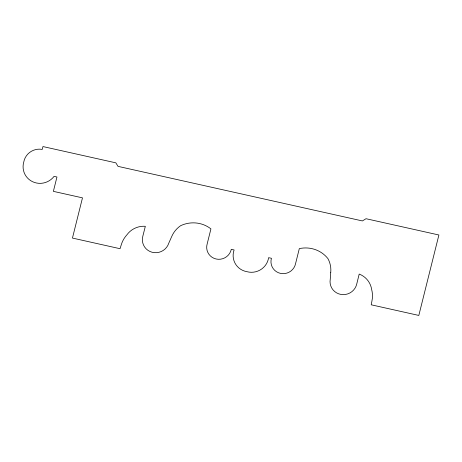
<?xml version="1.0" encoding="UTF-8"?>
<svg xmlns="http://www.w3.org/2000/svg" width="462" height="462" viewBox="0 0 462 462"><rect width="100%" height="100%" fill="white"/><g stroke="black" fill="none" stroke-linecap="round" stroke-linejoin="round"><path stroke-width="0.69" d="M330.752 272.262L330.249 279.279A13.571 13.225 -23.4 0 0 340.916 294.427A13.571 13.225 -23.4 0 0 356.756 283.968L359.199 274.064A20.478 19.953 -23.4 0 1 371.65 289.455A25.832 25.173 -23.4 0 1 371.956 300.901L371.223 304.804L418.82 315.436L438.9 234.996L366.025 218.717L362.399 220.94L118.029 166.366L115.835 162.843L42.96 146.564L42.25 149.417A15.598 15.2 -23.4 0 0 23.776 161.971A17.302 16.857 -23.4 0 0 32.565 181.699A17.302 16.857 -23.4 0 0 54.066 176.368L56.953 177.01L53.373 191.355L82.484 197.857L72.447 238.074L120.045 248.706L121.235 244.906A25.832 25.173 -23.4 0 1 126.923 234.8A20.478 19.953 -23.4 0 1 145.334 226.299L142.833 236.192A13.571 13.225 -23.4 0 0 152.056 252.246A13.571 13.225 -23.4 0 0 168.763 243.208L171.627 236.723A24.896 24.261 -23.4 0 1 180.613 225.704A28.904 28.165 -23.4 0 1 210.926 228.881L207.19 243.844A12.48 12.162 -23.4 0 0 216.083 258.991A12.48 12.162 -23.4 0 0 231.283 249.33L234.101 249.959A17.054 16.615 -23.4 0 0 246.899 271.673A17.054 16.615 -23.4 0 0 268.618 257.669L271.437 258.298A12.48 12.162 -23.4 0 0 280.463 273.371A12.48 12.162 -23.4 0 0 295.582 263.583L299.312 248.625A28.904 28.165 -23.4 0 1 327.928 258.605A24.896 24.261 -23.4 0 1 330.752 272.262"/></g></svg>
